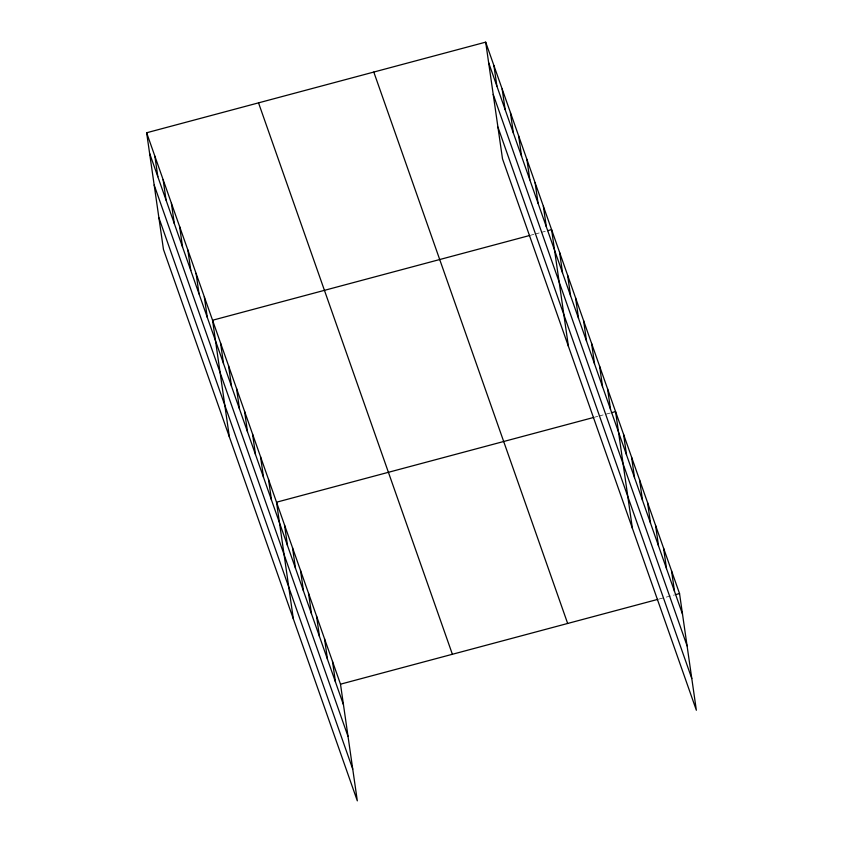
<?xml version="1.0" encoding="UTF-8"?>
<svg xmlns="http://www.w3.org/2000/svg" width="843" height="843" viewBox="0 0 843 843"><rect width="100%" height="100%" fill="white"/><g stroke="black" fill="none" stroke-linecap="round" stroke-linejoin="round"><path stroke-width="0.63" stroke-dasharray="4.21 3.16" d="M531.259 235.071L533.798 234.386M535.073 234.048L540.152 232.689M541.427 232.352L545.242 231.33M595.232 417.032L597.771 416.358M599.046 416.02L610.49 412.965M659.205 599.004L674.463 594.926"/><path stroke-width="1.26" d="M146.64 132.762L340.498 684.179L357.316 800.85L163.458 249.433L146.64 132.762L485.684 42.15L679.542 593.567L696.36 710.238L502.502 158.821L485.684 42.15M529.984 235.408L212.552 320.245L229.37 436.916M547.781 230.655L551.596 229.633L568.414 346.304M593.957 417.38L276.525 502.207L293.343 618.878M611.755 412.617L615.569 411.605L632.387 528.276M340.498 684.179L657.93 599.341M675.728 594.589L679.542 593.567M488.645 62.698L682.503 614.125M493.218 94.427L687.077 645.843M497.928 127.103L691.787 678.52M373.797 72.055L567.666 623.472M258.527 102.857L452.385 654.273M149.601 153.31L343.459 704.727M154.174 185.028L348.033 736.455M158.884 217.715L352.743 769.132M671.544 570.827L674.516 591.375M663.557 548.076L666.518 568.625M655.559 525.326L658.52 545.885M647.561 502.586L650.522 523.134M639.563 479.836L642.524 500.394M631.565 457.096L634.526 477.644M623.567 434.345L626.528 454.904M607.571 388.855L610.532 409.403M599.573 366.104L602.545 386.663M591.586 343.364L594.547 363.913M583.588 320.614L586.549 341.173M575.59 297.874L578.551 318.422M567.592 275.124L570.553 295.672M559.594 252.373L562.555 272.932M543.356 206.198L546.317 226.746M535.115 182.762L538.076 203.311M526.886 159.327L529.847 179.875M518.645 135.892L521.606 156.44M510.405 112.456L513.366 133.004M502.165 89.021L505.126 109.569M493.924 65.585L496.885 86.134M332.5 661.428L335.472 681.987M324.513 638.688L327.474 659.237M316.515 615.938L319.476 636.497M308.517 593.198L311.478 613.746M300.519 570.448L303.48 590.996M292.521 547.708L295.482 568.256M284.523 524.957L287.484 545.505M268.527 479.467L271.488 500.015M260.54 456.716L263.501 477.275M252.542 433.976L255.503 454.525M244.544 411.226L247.505 431.774M236.546 388.475L239.507 409.034M228.548 365.736L231.509 386.284M220.55 342.985L223.511 363.544M204.312 296.81L207.273 317.358M196.071 273.374L199.043 293.922M187.841 249.939L190.803 270.487M179.601 226.504L182.562 247.052M171.361 203.068L174.322 223.616M163.12 179.633L166.082 200.181M154.88 156.197L157.841 176.745"/></g></svg>
